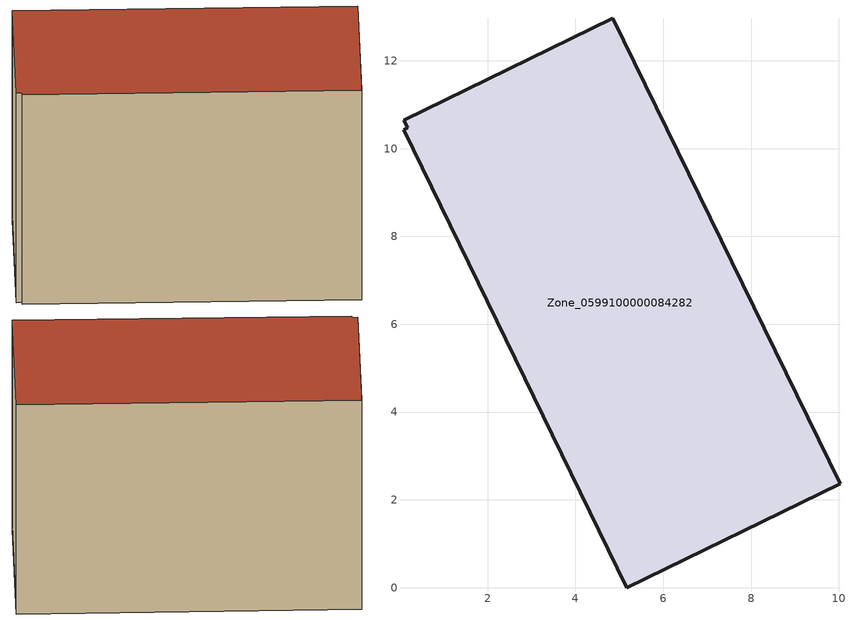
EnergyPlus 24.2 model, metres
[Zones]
Zone_0599100000084282
 floor ground (C_G): 5.17,0 0.09,10.43 0.18,10.47 0.09,10.64 4.85,12.97 10.03,2.37 z0
 wall outside (C_F): 5.17,0 10.03,2.37 4.85,12.97 0.09,10.64 0.18,10.47 0.09,10.43 5.17,0 z0:8.45
 roof outside (C_R): 0.09,10.43 5.17,0 10.03,2.37 4.85,12.97 0.09,10.64 0.18,10.47 z8.45
[BUILDING]
Pand.0599100000084282: North Axis=0; Terrain=City; Loads Convergence Tolerance Value=0.04; Temperature Convergence Tolerance Value=0.4; Solar Distribution=FullExterior; Maximum Number of Warmup Days=25; Minimum Number of Warmup Days=1
[Site:Location]
Rotterdam.The.Hague.AP_ZH_NLD Design_Conditions: Latitude=51.96; Longitude=4.45; Time Zone=1; Elevation=-4.5
[SITE:GROUNDTEMPERATURE:BUILDINGSURFACE]
18, 18, 18, 18, 18, 18, 18, 18, 18, 18, 18, 18
[MATERIAL] Thermal Absorptance=0.9; Solar Absorptance=0.7; Visible Absorptance=0.7
Name | Roughness | Thickness | Conductivity | Density | Specific Heat
G.TI.1975-1991 | MediumSmooth | 0.15 | 0.288461 | 540 | 1210
F.TI.1975-1991 | Rough | 0.3 | 0.230769 | 1920 | 840
R.TI.1975-1991 | MediumRough | 0.2 | 0.153846 | 1500 | 1000
[CONSTRUCTION]
C_G: G.TI.1975-1991
C_F: F.TI.1975-1991
C_R: R.TI.1975-1991
[ZONE]
Zone_0599100000084282: Type=1; Multiplier=1; Ceiling Height=Autocalculate; Volume=Autocalculate; Floor Area=autocalculate; Part of Total Floor Area=Yes
[ZONEINFILTRATION:DESIGNFLOWRATE]
Infil_Zone_0599100000084282: Zone or ZoneList or Space or SpaceList=Zone_0599100000084282; Schedule=AlwaysOn; Design Flow Rate Calculation Method=Flow/Area; Flow Rate per Floor Area=0.003; Constant Term Coefficient=1; Temperature Term Coefficient=0; Velocity Term Coefficient=0; Velocity Squared Term Coefficient=0
[HVACTEMPLATE:ZONE:IDEALLOADSAIRSYSTEM]
Zone_0599100000084282: Maximum Heating Supply Air Temperature=50; Minimum Cooling Supply Air Temperature=13; Maximum Heating Supply Air Humidity Ratio=0.0156; Minimum Cooling Supply Air Humidity Ratio=0.0077; Heating Limit=NoLimit; Cooling Limit=NoLimit; Dehumidification Control Type=ConstantSensibleHeatRatio; Cooling Sensible Heat Ratio=0.7; Dehumidification Setpoint=60; Humidification Control Type=None; Humidification Setpoint=30; Outdoor Air Method=None; Outdoor Air Flow Rate per Person=0.00944; Outdoor Air Flow Rate per Zone Floor Area=0; Outdoor Air Flow Rate per Zone=0; Demand Controlled Ventilation Type=None; Outdoor Air Economizer Type=NoEconomizer; Heat Recovery Type=None; Sensible Heat Recovery Effectiveness=0.7; Latent Heat Recovery Effectiveness=0.65
[ZONECONTROL:THERMOSTAT]
ThermostatControl_Zone_0599100000084282: Zone or ZoneList=Zone_0599100000084282; Control Type Schedule=DualSetpointControlType; Control 1=Thermostat_Zone_0599100000084282; Temperature Difference Between Cutout And Setpoint=0
[THERMOSTATSETPOINT:DUALSETPOINT]
Thermostat_Zone_0599100000084282: Heating Setpoint Temperature Schedule=HeatingSetpoint_Zone_0599100000084282; Cooling Setpoint Temperature Schedule=CoolingSetpoint_Zone_0599100000084282
[SCHEDULE:COMPACT]
HeatingSetpoint_Zone_0599100000084282: Through: 12/31, For: AllDays, Until: 24:00, 21
CoolingSetpoint_Zone_0599100000084282: Through: 12/31, For: AllDays, Until: 24:00, 24
DualSetpointControlType: Through: 12/31, For: AllDays, Until: 24:00, 4
AlwaysOn: Through: 12/31, For: AllDays, Until: 24:00, 1
